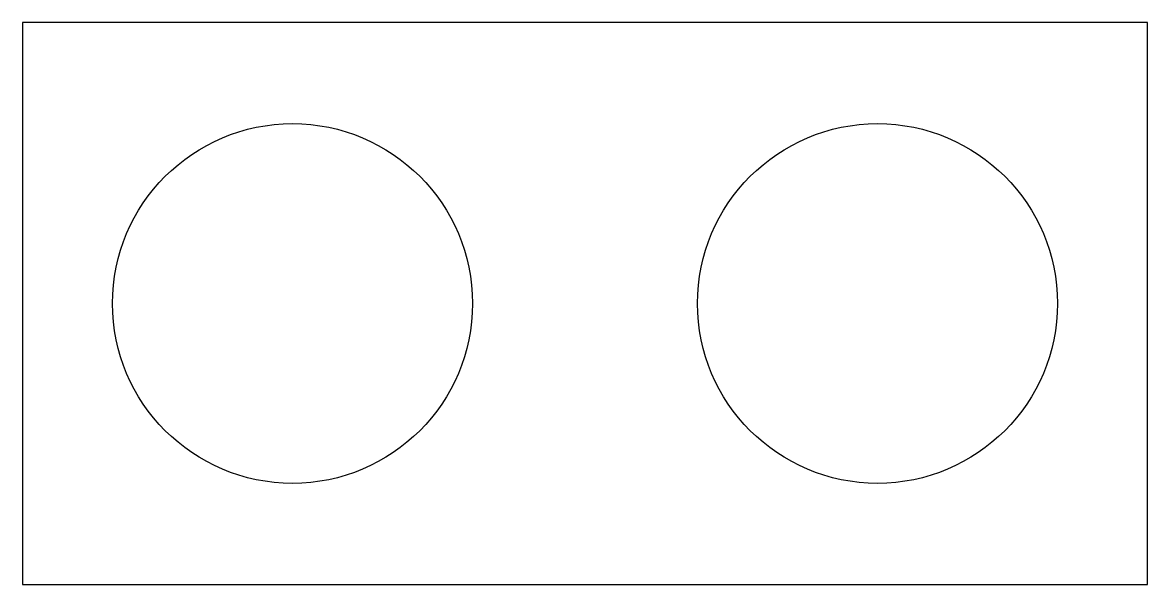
# Model space of a CAD drawing. Extents: x 0 to 50, y -25 to 0.
import ezdxf

# ---------------------------------------------------------------- set-up
doc = ezdxf.new("R2010")
doc.units = 0
doc.layers.add('INTERIOR_LOOPS', color=7, linetype='CONTINUOUS')
doc.layers.add('OUTER_LOOP', color=7, linetype='CONTINUOUS')

msp = doc.modelspace()

# ---------------------------------------------------------------- linework, layer by layer
at = {"layer": 'INTERIOR_LOOPS', "color": 3, "linetype": 'CONTINUOUS'}
for centre in [(12, -12.5), (38, -12.5)]:
    msp.add_circle(centre, 8, dxfattribs=at)
at = {"layer": 'OUTER_LOOP', "color": 3, "linetype": 'CONTINUOUS'}
for p, q in [((50, 0), (0, 0)), ((0, 0), (0, -25)), ((50, -25), (50, 0)), ((0, -25), (50, -25))]:
    msp.add_line(p, q, dxfattribs=at)

doc.saveas('drawing.dxf')
